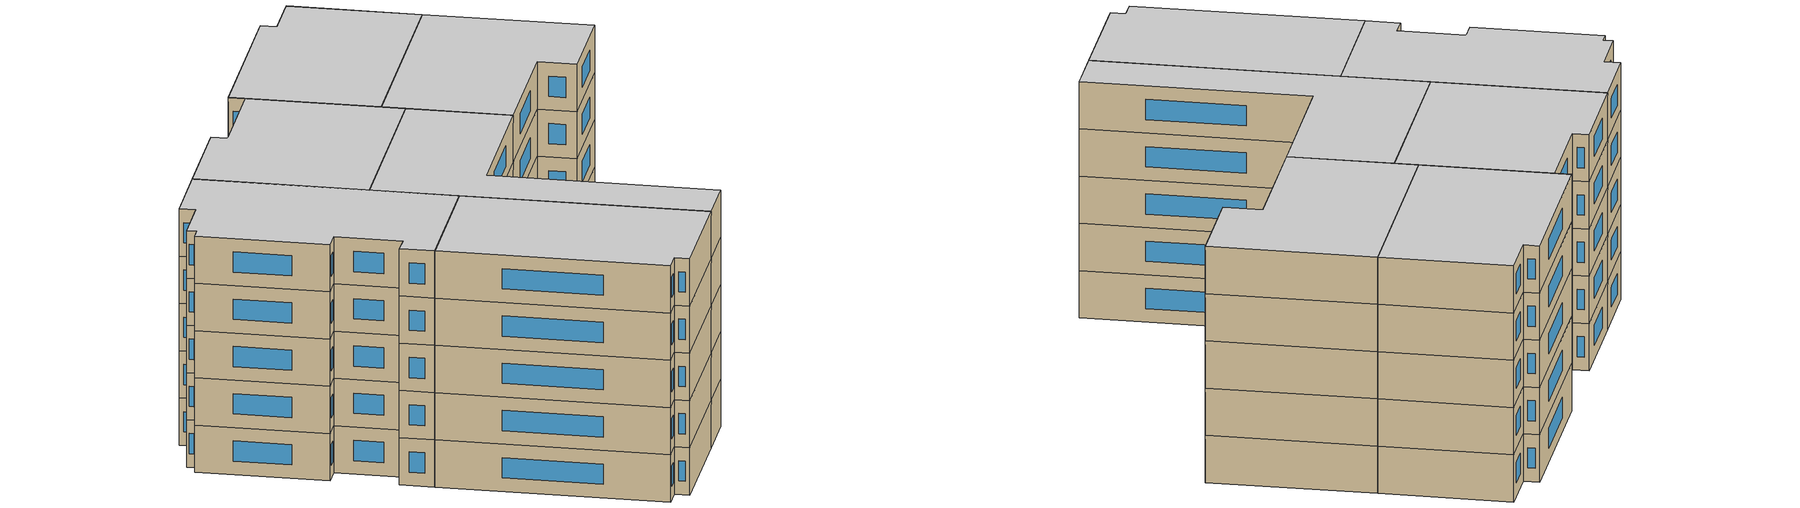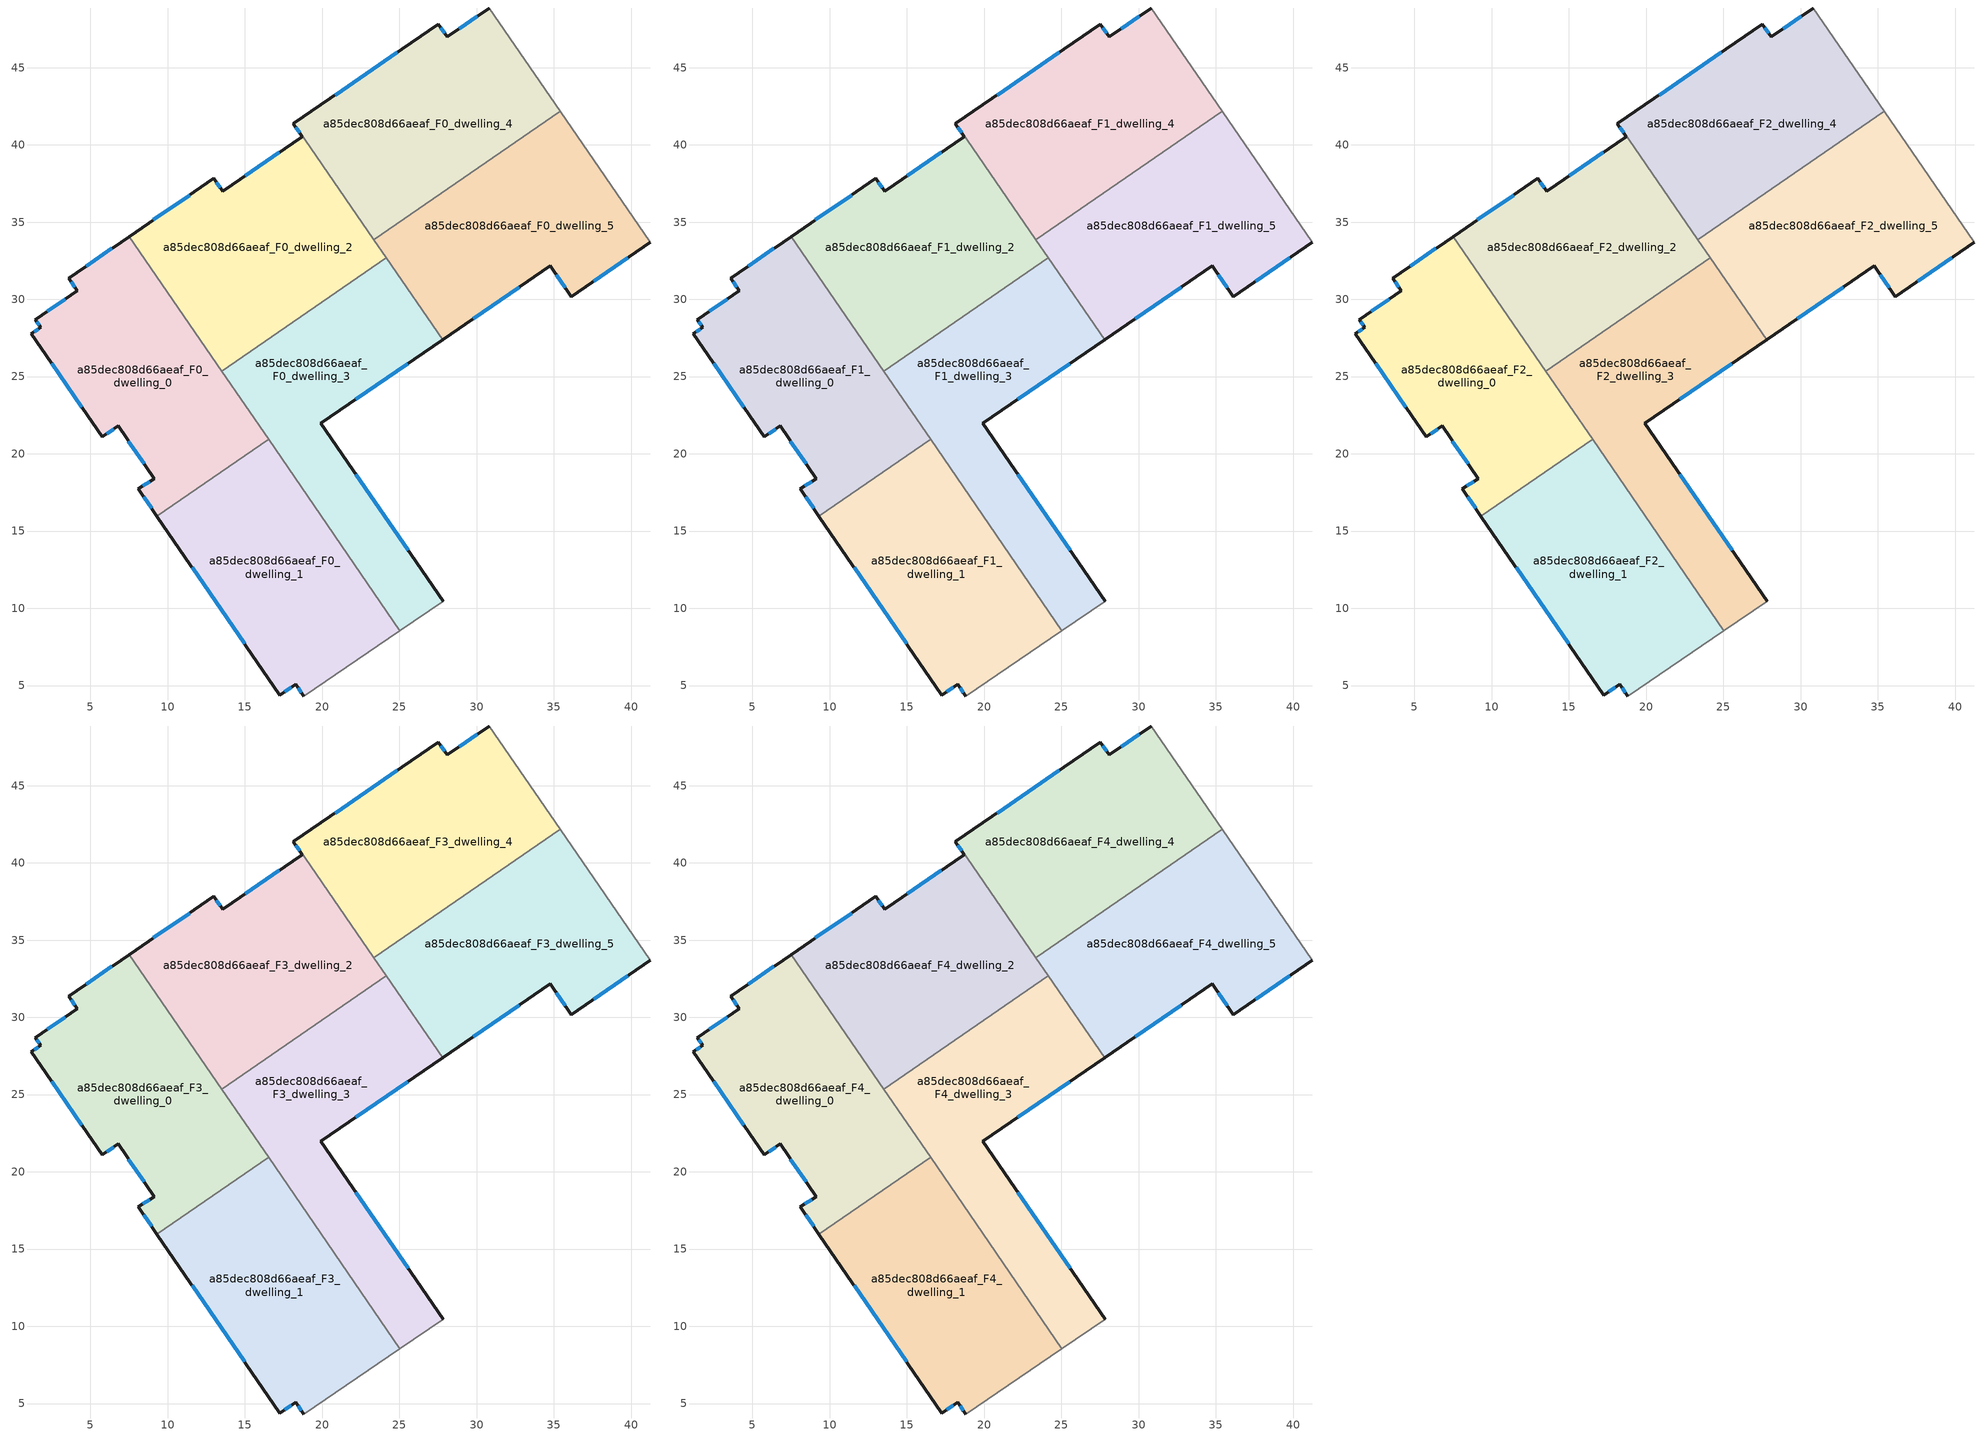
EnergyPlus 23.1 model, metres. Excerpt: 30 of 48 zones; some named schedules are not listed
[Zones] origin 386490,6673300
a85dec808d66aeaf_F0_dwelling_0
 floor ground (EU_floor_Construction): 7.52,34.07 16.54,20.94 9.31,15.97 8.1,17.73 9.14,18.39 6.79,21.81 5.76,21.1 1.18,27.77 1.78,28.19 1.44,28.68 4.16,30.55 3.59,31.37 z0
 wall outside (EU_wall_Construction): 7.52,34.07 3.59,31.37 4.16,30.55 1.44,28.68 1.78,28.19 1.18,27.77 5.76,21.1 6.79,21.81 9.14,18.39 8.1,17.73 9.31,15.97 z0:3
 wall to a85dec808d66aeaf_F0_dwelling_1 (EU_wall_Construction): 9.31,15.97 16.54,20.94 z0:3
 wall to a85dec808d66aeaf_F0_dwelling_2 (EU_wall_Construction): 13.5,25.36 7.52,34.07 z0:3
 wall to a85dec808d66aeaf_F0_dwelling_3 (EU_wall_Construction): 16.54,20.94 13.5,25.36 z0:3
 window (EU_Window_Construction): 6.06,21.3 6.5,21.6 / 2.49,25.87 4.45,23.01 / 1.61,28.07 1.35,27.89 / 1.54,28.54 1.68,28.33 / 3.38,30.02 2.22,29.22 / 3.76,31.14 4,30.79 / 6.39,33.3 4.71,32.14 / 8.45,17.23 8.96,16.48 / 8.85,18.2 8.4,17.92 / 7.46,20.83 8.47,19.36 z0.86:2.14
a85dec808d66aeaf_F0_dwelling_1
 floor ground (EU_floor_Construction): 16.54,20.94 25.04,8.56 18.81,4.32 18.3,5.09 17.27,4.38 9.31,15.97 z0
 wall outside (EU_wall_Construction): 9.31,15.97 17.27,4.38 18.3,5.09 18.81,4.32 z0:3
 wall adiabatic (EU_wall_Construction): 18.81,4.32 25.04,8.56 z0:3
 wall to a85dec808d66aeaf_F0_dwelling_3 (EU_wall_Construction): 25.04,8.56 16.54,20.94 z0:3
 window (EU_Window_Construction): 18.45,4.87 18.66,4.54 / 17.57,4.58 18.01,4.89 / 11.58,12.66 15,7.69 z0.86:2.14
a85dec808d66aeaf_F0_dwelling_2
 floor ground (EU_floor_Construction): 18.71,40.54 18.14,41.37 18.17,41.39 24.15,32.68 13.5,25.36 7.52,34.07 12.99,37.83 13.55,37 z0
 wall outside (EU_wall_Construction): 18.17,41.39 18.14,41.37 18.71,40.54 13.55,37 12.99,37.83 7.52,34.07 z0:3
 wall to a85dec808d66aeaf_F0_dwelling_3 (EU_wall_Construction): 13.5,25.36 24.15,32.68 z0:3
 wall to a85dec808d66aeaf_F0_dwelling_4 (EU_wall_Construction): 23.34,33.87 18.17,41.39 z0:3
 wall to a85dec808d66aeaf_F0_dwelling_5 (EU_wall_Construction): 24.15,32.68 23.34,33.87 z0:3
 window (EU_Window_Construction): 17.23,39.53 15.03,38.01 / 18.3,41.13 18.54,40.78 / 11.42,36.75 9.08,35.14 / 13.39,37.24 13.15,37.59 z0.86:2.14
a85dec808d66aeaf_F0_dwelling_3
 floor ground (EU_floor_Construction): 24.15,32.68 27.8,27.38 19.92,21.97 27.83,10.46 25.04,8.56 13.5,25.36 z0
 wall outside (EU_wall_Construction): 27.83,10.46 19.92,21.97 27.8,27.38 z0:3
 wall adiabatic (EU_wall_Construction): 25.04,8.56 27.83,10.46 z0:3
 wall to a85dec808d66aeaf_F0_dwelling_5 (EU_wall_Construction): 27.8,27.38 24.15,32.68 z0:3
 window (EU_Window_Construction): 22.17,23.52 25.55,25.83 / 25.57,13.75 22.18,18.68 z0.86:2.14
a85dec808d66aeaf_F0_dwelling_4
 floor ground (EU_floor_Construction): 30.82,48.86 35.41,42.17 23.34,33.87 18.17,41.39 27.53,47.82 28.1,46.99 z0
 wall outside (EU_wall_Construction): 30.82,48.86 28.1,46.99 27.53,47.82 18.17,41.39 z0:3
 wall adiabatic (EU_wall_Construction): 35.41,42.17 30.82,48.86 z0:3
 wall to a85dec808d66aeaf_F0_dwelling_5 (EU_wall_Construction): 23.34,33.87 35.41,42.17 z0:3
 window (EU_Window_Construction): 30.04,48.33 28.88,47.53 / 24.86,45.98 20.85,43.23 / 27.94,47.23 27.69,47.58 z0.86:2.14
a85dec808d66aeaf_F0_dwelling_5
 floor ground (EU_floor_Construction): 35.41,42.17 41.23,33.7 36.12,30.18 34.76,32.16 27.8,27.38 23.34,33.87 z0
 wall outside (EU_wall_Construction): 27.8,27.38 34.76,32.16 36.12,30.18 41.23,33.7 z0:3
 wall adiabatic (EU_wall_Construction): 41.23,33.7 35.41,42.17 z0:3
 window (EU_Window_Construction): 37.58,31.19 39.77,32.69 / 35.15,31.6 35.73,30.75 / 29.79,28.75 32.77,30.79 z0.86:2.14
a85dec808d66aeaf_F1_dwelling_0
 floor to a85dec808d66aeaf_F0_dwelling_0 (EU_floor_Construction): 7.51,34.07 16.54,20.94 9.31,15.97 8.1,17.73 9.14,18.39 6.79,21.81 5.76,21.1 1.18,27.77 1.78,28.19 1.44,28.68 4.16,30.55 3.59,31.37 z3
 wall outside (EU_wall_Construction): 7.52,34.07 3.59,31.37 4.16,30.55 1.44,28.68 1.78,28.19 1.18,27.77 5.76,21.1 6.79,21.81 9.14,18.39 8.1,17.73 9.31,15.97 z3:6
 wall to a85dec808d66aeaf_F1_dwelling_1 (EU_wall_Construction): 9.31,15.97 16.54,20.94 z3:6
 wall to a85dec808d66aeaf_F1_dwelling_2 (EU_wall_Construction): 13.5,25.36 7.52,34.07 z3:6
 wall to a85dec808d66aeaf_F1_dwelling_3 (EU_wall_Construction): 16.54,20.94 13.5,25.36 z3:6
 window (EU_Window_Construction): 6.06,21.3 6.5,21.6 / 2.49,25.87 4.45,23.01 / 1.61,28.07 1.35,27.89 / 1.54,28.54 1.68,28.33 / 3.38,30.02 2.22,29.22 / 3.76,31.14 4,30.79 / 6.39,33.3 4.71,32.14 / 8.45,17.23 8.96,16.48 / 8.85,18.2 8.4,17.92 / 7.46,20.83 8.47,19.36 z3.86:5.14
a85dec808d66aeaf_F1_dwelling_1
 floor to a85dec808d66aeaf_F0_dwelling_1 (EU_floor_Construction): 16.54,20.94 25.04,8.56 18.81,4.32 18.3,5.09 17.27,4.38 9.31,15.97 z3
 wall outside (EU_wall_Construction): 9.31,15.97 17.27,4.38 18.3,5.09 18.81,4.32 z3:6
 wall adiabatic (EU_wall_Construction): 18.81,4.32 25.04,8.56 z3:6
 wall to a85dec808d66aeaf_F1_dwelling_3 (EU_wall_Construction): 25.04,8.56 16.54,20.94 z3:6
 window (EU_Window_Construction): 18.45,4.87 18.66,4.54 / 17.57,4.58 18.01,4.89 / 11.58,12.66 15,7.69 z3.86:5.14
a85dec808d66aeaf_F1_dwelling_2
 floor to a85dec808d66aeaf_F0_dwelling_2 (EU_floor_Construction): 18.7,40.54 18.14,41.37 18.17,41.39 24.15,32.68 13.5,25.36 7.51,34.07 12.99,37.83 13.55,37 z3
 wall outside (EU_wall_Construction): 18.17,41.39 18.14,41.37 18.71,40.54 13.55,37 12.99,37.83 7.52,34.07 z3:6
 wall to a85dec808d66aeaf_F1_dwelling_3 (EU_wall_Construction): 13.5,25.36 24.15,32.68 z3:6
 wall to a85dec808d66aeaf_F1_dwelling_4 (EU_wall_Construction): 23.34,33.87 18.17,41.39 z3:6
 wall to a85dec808d66aeaf_F1_dwelling_5 (EU_wall_Construction): 24.15,32.68 23.34,33.87 z3:6
 window (EU_Window_Construction): 17.23,39.53 15.03,38.01 / 18.3,41.13 18.54,40.78 / 11.42,36.75 9.08,35.14 / 13.39,37.24 13.15,37.59 z3.86:5.14
a85dec808d66aeaf_F1_dwelling_3
 floor to a85dec808d66aeaf_F0_dwelling_3 (EU_floor_Construction): 24.15,32.68 27.8,27.38 19.92,21.97 27.83,10.46 25.04,8.56 13.5,25.36 z3
 wall outside (EU_wall_Construction): 27.83,10.46 19.92,21.97 27.8,27.38 z3:6
 wall adiabatic (EU_wall_Construction): 25.04,8.56 27.83,10.46 z3:6
 wall to a85dec808d66aeaf_F1_dwelling_5 (EU_wall_Construction): 27.8,27.38 24.15,32.68 z3:6
 window (EU_Window_Construction): 22.17,23.52 25.55,25.83 / 25.57,13.75 22.18,18.68 z3.86:5.14
a85dec808d66aeaf_F1_dwelling_4
 floor to a85dec808d66aeaf_F0_dwelling_4 (EU_floor_Construction): 30.82,48.86 35.41,42.17 23.34,33.87 18.17,41.39 27.53,47.82 28.1,46.99 z3
 wall outside (EU_wall_Construction): 30.82,48.86 28.1,46.99 27.53,47.82 18.17,41.39 z3:6
 wall adiabatic (EU_wall_Construction): 35.41,42.17 30.82,48.86 z3:6
 wall to a85dec808d66aeaf_F1_dwelling_5 (EU_wall_Construction): 23.34,33.87 35.41,42.17 z3:6
 window (EU_Window_Construction): 30.04,48.33 28.88,47.53 / 24.86,45.98 20.85,43.23 / 27.94,47.23 27.69,47.58 z3.86:5.14
a85dec808d66aeaf_F1_dwelling_5
 floor to a85dec808d66aeaf_F0_dwelling_5 (EU_floor_Construction): 35.41,42.17 41.23,33.7 36.12,30.18 34.76,32.16 27.8,27.38 23.34,33.87 z3
 wall outside (EU_wall_Construction): 27.8,27.38 34.76,32.16 36.12,30.18 41.23,33.7 z3:6
 wall adiabatic (EU_wall_Construction): 41.23,33.7 35.41,42.17 z3:6
 window (EU_Window_Construction): 37.58,31.19 39.77,32.69 / 35.15,31.6 35.73,30.75 / 29.79,28.75 32.77,30.79 z3.86:5.14
a85dec808d66aeaf_F2_dwelling_0
 floor to a85dec808d66aeaf_F1_dwelling_0 (EU_floor_Construction): 7.51,34.07 16.54,20.94 9.31,15.97 8.1,17.73 9.14,18.39 6.79,21.81 5.76,21.1 1.18,27.77 1.78,28.19 1.44,28.68 4.16,30.55 3.59,31.37 z6
 wall outside (EU_wall_Construction): 7.52,34.07 3.59,31.37 4.16,30.55 1.44,28.68 1.78,28.19 1.18,27.77 5.76,21.1 6.79,21.81 9.14,18.39 8.1,17.73 9.31,15.97 z6:9
 wall to a85dec808d66aeaf_F2_dwelling_1 (EU_wall_Construction): 9.31,15.97 16.54,20.94 z6:9
 wall to a85dec808d66aeaf_F2_dwelling_2 (EU_wall_Construction): 13.5,25.36 7.52,34.07 z6:9
 wall to a85dec808d66aeaf_F2_dwelling_3 (EU_wall_Construction): 16.54,20.94 13.5,25.36 z6:9
 window (EU_Window_Construction): 6.06,21.3 6.5,21.6 / 2.49,25.87 4.45,23.01 / 1.61,28.07 1.35,27.89 / 1.54,28.54 1.68,28.33 / 3.38,30.02 2.22,29.22 / 3.76,31.14 4,30.79 / 6.39,33.3 4.71,32.14 / 8.45,17.23 8.96,16.48 / 8.85,18.2 8.4,17.92 / 7.46,20.83 8.47,19.36 z6.86:8.14
a85dec808d66aeaf_F2_dwelling_1
 floor to a85dec808d66aeaf_F1_dwelling_1 (EU_floor_Construction): 16.54,20.94 25.04,8.56 18.81,4.32 18.3,5.09 17.27,4.38 9.31,15.97 z6
 wall outside (EU_wall_Construction): 9.31,15.97 17.27,4.38 18.3,5.09 18.81,4.32 z6:9
 wall adiabatic (EU_wall_Construction): 18.81,4.32 25.04,8.56 z6:9
 wall to a85dec808d66aeaf_F2_dwelling_3 (EU_wall_Construction): 25.04,8.56 16.54,20.94 z6:9
 window (EU_Window_Construction): 18.45,4.87 18.66,4.54 / 17.57,4.58 18.01,4.89 / 11.58,12.66 15,7.69 z6.86:8.14
a85dec808d66aeaf_F2_dwelling_2
 floor to a85dec808d66aeaf_F1_dwelling_2 (EU_floor_Construction): 18.7,40.54 18.14,41.37 18.17,41.39 24.15,32.68 13.5,25.36 7.51,34.07 12.99,37.83 13.55,37 z6
 wall outside (EU_wall_Construction): 18.17,41.39 18.14,41.37 18.71,40.54 13.55,37 12.99,37.83 7.52,34.07 z6:9
 wall to a85dec808d66aeaf_F2_dwelling_3 (EU_wall_Construction): 13.5,25.36 24.15,32.68 z6:9
 wall to a85dec808d66aeaf_F2_dwelling_4 (EU_wall_Construction): 23.34,33.87 18.17,41.39 z6:9
 wall to a85dec808d66aeaf_F2_dwelling_5 (EU_wall_Construction): 24.15,32.68 23.34,33.87 z6:9
 window (EU_Window_Construction): 17.23,39.53 15.03,38.01 / 18.3,41.13 18.54,40.78 / 11.42,36.75 9.08,35.14 / 13.39,37.24 13.15,37.59 z6.86:8.14
a85dec808d66aeaf_F2_dwelling_3
 floor to a85dec808d66aeaf_F1_dwelling_3 (EU_floor_Construction): 24.15,32.68 27.8,27.38 19.92,21.97 27.83,10.46 25.04,8.56 13.5,25.36 z6
 wall outside (EU_wall_Construction): 27.83,10.46 19.92,21.97 27.8,27.38 z6:9
 wall adiabatic (EU_wall_Construction): 25.04,8.56 27.83,10.46 z6:9
 wall to a85dec808d66aeaf_F2_dwelling_5 (EU_wall_Construction): 27.8,27.38 24.15,32.68 z6:9
 window (EU_Window_Construction): 22.17,23.52 25.55,25.83 / 25.57,13.75 22.18,18.68 z6.86:8.14
a85dec808d66aeaf_F2_dwelling_4
 floor to a85dec808d66aeaf_F1_dwelling_4 (EU_floor_Construction): 30.82,48.86 35.41,42.17 23.34,33.87 18.17,41.39 27.53,47.82 28.1,46.99 z6
 wall outside (EU_wall_Construction): 30.82,48.86 28.1,46.99 27.53,47.82 18.17,41.39 z6:9
 wall adiabatic (EU_wall_Construction): 35.41,42.17 30.82,48.86 z6:9
 wall to a85dec808d66aeaf_F2_dwelling_5 (EU_wall_Construction): 23.34,33.87 35.41,42.17 z6:9
 window (EU_Window_Construction): 30.04,48.33 28.88,47.53 / 24.86,45.98 20.85,43.23 / 27.94,47.23 27.69,47.58 z6.86:8.14
a85dec808d66aeaf_F2_dwelling_5
 floor to a85dec808d66aeaf_F1_dwelling_5 (EU_floor_Construction): 35.41,42.17 41.23,33.7 36.12,30.18 34.76,32.16 27.8,27.38 23.34,33.87 z6
 wall outside (EU_wall_Construction): 27.8,27.38 34.76,32.16 36.12,30.18 41.23,33.7 z6:9
 wall adiabatic (EU_wall_Construction): 41.23,33.7 35.41,42.17 z6:9
 window (EU_Window_Construction): 37.58,31.19 39.77,32.69 / 35.15,31.6 35.73,30.75 / 29.79,28.75 32.77,30.79 z6.86:8.14
a85dec808d66aeaf_F3_dwelling_0
 floor to a85dec808d66aeaf_F2_dwelling_0 (EU_floor_Construction): 7.51,34.07 16.54,20.94 9.31,15.97 8.1,17.73 9.14,18.39 6.79,21.81 5.76,21.1 1.18,27.77 1.78,28.19 1.44,28.68 4.16,30.55 3.59,31.37 z9
 wall outside (EU_wall_Construction): 7.52,34.07 3.59,31.37 4.16,30.55 1.44,28.68 1.78,28.19 1.18,27.77 5.76,21.1 6.79,21.81 9.14,18.39 8.1,17.73 9.31,15.97 z9:12
 wall to a85dec808d66aeaf_F3_dwelling_1 (EU_wall_Construction): 9.31,15.97 16.54,20.94 z9:12
 wall to a85dec808d66aeaf_F3_dwelling_2 (EU_wall_Construction): 13.5,25.36 7.52,34.07 z9:12
 wall to a85dec808d66aeaf_F3_dwelling_3 (EU_wall_Construction): 16.54,20.94 13.5,25.36 z9:12
 window (EU_Window_Construction): 6.06,21.3 6.5,21.6 / 2.49,25.87 4.45,23.01 / 1.61,28.07 1.35,27.89 / 1.54,28.54 1.68,28.33 / 3.38,30.02 2.22,29.22 / 3.76,31.14 4,30.79 / 6.39,33.3 4.71,32.14 / 8.45,17.23 8.96,16.48 / 8.85,18.2 8.4,17.92 / 7.46,20.83 8.47,19.36 z9.86:11.14
a85dec808d66aeaf_F3_dwelling_1
 floor to a85dec808d66aeaf_F2_dwelling_1 (EU_floor_Construction): 16.54,20.94 25.04,8.56 18.81,4.32 18.3,5.09 17.27,4.38 9.31,15.97 z9
 wall outside (EU_wall_Construction): 9.31,15.97 17.27,4.38 18.3,5.09 18.81,4.32 z9:12
 wall adiabatic (EU_wall_Construction): 18.81,4.32 25.04,8.56 z9:12
 wall to a85dec808d66aeaf_F3_dwelling_3 (EU_wall_Construction): 25.04,8.56 16.54,20.94 z9:12
 window (EU_Window_Construction): 18.45,4.87 18.66,4.54 / 17.57,4.58 18.01,4.89 / 11.58,12.66 15,7.69 z9.86:11.14
a85dec808d66aeaf_F3_dwelling_2
 floor to a85dec808d66aeaf_F2_dwelling_2 (EU_floor_Construction): 18.7,40.54 18.14,41.37 18.17,41.39 24.15,32.68 13.5,25.36 7.51,34.07 12.99,37.83 13.55,37 z9
 wall outside (EU_wall_Construction): 18.17,41.39 18.14,41.37 18.71,40.54 13.55,37 12.99,37.83 7.52,34.07 z9:12
 wall to a85dec808d66aeaf_F3_dwelling_3 (EU_wall_Construction): 13.5,25.36 24.15,32.68 z9:12
 wall to a85dec808d66aeaf_F3_dwelling_4 (EU_wall_Construction): 23.34,33.87 18.17,41.39 z9:12
 wall to a85dec808d66aeaf_F3_dwelling_5 (EU_wall_Construction): 24.15,32.68 23.34,33.87 z9:12
 window (EU_Window_Construction): 17.23,39.53 15.03,38.01 / 18.3,41.13 18.54,40.78 / 11.42,36.75 9.08,35.14 / 13.39,37.24 13.15,37.59 z9.86:11.14
a85dec808d66aeaf_F3_dwelling_3
 floor to a85dec808d66aeaf_F2_dwelling_3 (EU_floor_Construction): 24.15,32.68 27.8,27.38 19.92,21.97 27.83,10.46 25.04,8.56 13.5,25.36 z9
 wall outside (EU_wall_Construction): 27.83,10.46 19.92,21.97 27.8,27.38 z9:12
 wall adiabatic (EU_wall_Construction): 25.04,8.56 27.83,10.46 z9:12
 wall to a85dec808d66aeaf_F3_dwelling_5 (EU_wall_Construction): 27.8,27.38 24.15,32.68 z9:12
 window (EU_Window_Construction): 22.17,23.52 25.55,25.83 / 25.57,13.75 22.18,18.68 z9.86:11.14
a85dec808d66aeaf_F3_dwelling_4
 floor to a85dec808d66aeaf_F2_dwelling_4 (EU_floor_Construction): 30.82,48.86 35.41,42.17 23.34,33.87 18.17,41.39 27.53,47.82 28.1,46.99 z9
 wall outside (EU_wall_Construction): 30.82,48.86 28.1,46.99 27.53,47.82 18.17,41.39 z9:12
 wall adiabatic (EU_wall_Construction): 35.41,42.17 30.82,48.86 z9:12
 wall to a85dec808d66aeaf_F3_dwelling_5 (EU_wall_Construction): 23.34,33.87 35.41,42.17 z9:12
 window (EU_Window_Construction): 30.04,48.33 28.88,47.53 / 24.86,45.98 20.85,43.23 / 27.94,47.23 27.69,47.58 z9.86:11.14
a85dec808d66aeaf_F3_dwelling_5
 floor to a85dec808d66aeaf_F2_dwelling_5 (EU_floor_Construction): 35.41,42.17 41.23,33.7 36.12,30.18 34.76,32.16 27.8,27.38 23.34,33.87 z9
 wall outside (EU_wall_Construction): 27.8,27.38 34.76,32.16 36.12,30.18 41.23,33.7 z9:12
 wall adiabatic (EU_wall_Construction): 41.23,33.7 35.41,42.17 z9:12
 window (EU_Window_Construction): 37.58,31.19 39.77,32.69 / 35.15,31.6 35.73,30.75 / 29.79,28.75 32.77,30.79 z9.86:11.14
a85dec808d66aeaf_F4_dwelling_0
 floor to a85dec808d66aeaf_F3_dwelling_0 (EU_floor_Construction): 7.51,34.07 16.54,20.94 9.31,15.97 8.1,17.73 9.14,18.39 6.79,21.81 5.76,21.1 1.18,27.77 1.78,28.19 1.44,28.68 4.16,30.55 3.59,31.37 z12
 wall outside (EU_wall_Construction): 7.52,34.07 3.59,31.37 4.16,30.55 1.44,28.68 1.78,28.19 1.18,27.77 5.76,21.1 6.79,21.81 9.14,18.39 8.1,17.73 9.31,15.97 z12:15
 wall to a85dec808d66aeaf_F4_dwelling_1 (EU_wall_Construction): 9.31,15.97 16.54,20.94 z12:15
 wall to a85dec808d66aeaf_F4_dwelling_2 (EU_wall_Construction): 13.5,25.36 7.52,34.07 z12:15
 wall to a85dec808d66aeaf_F4_dwelling_3 (EU_wall_Construction): 16.54,20.94 13.5,25.36 z12:15
 window (EU_Window_Construction): 6.06,21.3 6.5,21.6 / 2.49,25.87 4.45,23.01 / 1.61,28.07 1.35,27.89 / 1.54,28.54 1.68,28.33 / 3.38,30.02 2.22,29.22 / 3.76,31.14 4,30.79 / 6.39,33.3 4.71,32.14 / 8.45,17.23 8.96,16.48 / 8.85,18.2 8.4,17.92 / 7.46,20.83 8.47,19.36 z12.86:14.14
 ceiling to a85dec808d66aeaf_F5_dwelling_0 (EU_floor_Construction): 16.54,20.94 7.51,34.07 3.59,31.37 4.16,30.55 1.44,28.68 1.78,28.19 1.18,27.77 5.76,21.1 6.79,21.81 9.14,18.39 8.1,17.73 9.31,15.97 z15
a85dec808d66aeaf_F4_dwelling_1
 floor to a85dec808d66aeaf_F3_dwelling_1 (EU_floor_Construction): 16.54,20.94 25.04,8.56 18.81,4.32 18.3,5.09 17.27,4.38 9.31,15.97 z12
 wall outside (EU_wall_Construction): 9.31,15.97 17.27,4.38 18.3,5.09 18.81,4.32 z12:15
 wall adiabatic (EU_wall_Construction): 18.81,4.32 25.04,8.56 z12:15
 wall to a85dec808d66aeaf_F4_dwelling_3 (EU_wall_Construction): 25.04,8.56 16.54,20.94 z12:15
 window (EU_Window_Construction): 18.45,4.87 18.66,4.54 / 17.57,4.58 18.01,4.89 / 11.58,12.66 15,7.69 z12.86:14.14
 ceiling to a85dec808d66aeaf_F5_dwelling_1 (EU_floor_Construction): 25.04,8.56 16.54,20.94 9.31,15.97 17.27,4.38 18.3,5.09 18.81,4.32 z15
a85dec808d66aeaf_F4_dwelling_2
 floor to a85dec808d66aeaf_F3_dwelling_2 (EU_floor_Construction): 18.7,40.54 18.14,41.37 18.17,41.39 24.15,32.68 13.5,25.36 7.51,34.07 12.99,37.83 13.55,37 z12
 wall outside (EU_wall_Construction): 18.17,41.39 18.14,41.37 18.71,40.54 13.55,37 12.99,37.83 7.52,34.07 z12:15
 wall to a85dec808d66aeaf_F4_dwelling_3 (EU_wall_Construction): 13.5,25.36 24.15,32.68 z12:15
 wall to a85dec808d66aeaf_F4_dwelling_4 (EU_wall_Construction): 23.34,33.87 18.17,41.39 z12:15
 wall to a85dec808d66aeaf_F4_dwelling_5 (EU_wall_Construction): 24.15,32.68 23.34,33.87 z12:15
 window (EU_Window_Construction): 17.23,39.53 15.03,38.01 / 18.3,41.13 18.54,40.78 / 11.42,36.75 9.08,35.14 / 13.39,37.24 13.15,37.59 z12.86:14.14
 ceiling to a85dec808d66aeaf_F5_dwelling_2 (EU_floor_Construction): 24.15,32.68 18.17,41.39 18.14,41.37 18.7,40.54 13.55,37 12.99,37.83 7.51,34.07 13.5,25.36 z15
a85dec808d66aeaf_F4_dwelling_3
 floor to a85dec808d66aeaf_F3_dwelling_3 (EU_floor_Construction): 24.15,32.68 27.8,27.38 19.92,21.97 27.83,10.46 25.04,8.56 13.5,25.36 z12
 wall outside (EU_wall_Construction): 27.83,10.46 19.92,21.97 27.8,27.38 z12:15
 wall adiabatic (EU_wall_Construction): 25.04,8.56 27.83,10.46 z12:15
 wall to a85dec808d66aeaf_F4_dwelling_5 (EU_wall_Construction): 27.8,27.38 24.15,32.68 z12:15
 window (EU_Window_Construction): 22.17,23.52 25.55,25.83 / 25.57,13.75 22.18,18.68 z12.86:14.14
 ceiling to a85dec808d66aeaf_F5_dwelling_3 (EU_floor_Construction): 27.83,10.46 19.92,21.97 27.8,27.38 24.15,32.68 13.5,25.36 25.04,8.56 z15
a85dec808d66aeaf_F4_dwelling_4
 floor to a85dec808d66aeaf_F3_dwelling_4 (EU_floor_Construction): 30.82,48.86 35.41,42.17 23.34,33.87 18.17,41.39 27.53,47.82 28.1,46.99 z12
 wall outside (EU_wall_Construction): 30.82,48.86 28.1,46.99 27.53,47.82 18.17,41.39 z12:15
 wall adiabatic (EU_wall_Construction): 35.41,42.17 30.82,48.86 z12:15
 wall to a85dec808d66aeaf_F4_dwelling_5 (EU_wall_Construction): 23.34,33.87 35.41,42.17 z12:15
 window (EU_Window_Construction): 30.04,48.33 28.88,47.53 / 24.86,45.98 20.85,43.23 / 27.94,47.23 27.69,47.58 z12.86:14.14
 ceiling to a85dec808d66aeaf_F5_dwelling_4 (EU_floor_Construction): 35.41,42.17 30.82,48.86 28.1,46.99 27.53,47.82 18.17,41.39 23.34,33.87 z15
a85dec808d66aeaf_F4_dwelling_5
 floor to a85dec808d66aeaf_F3_dwelling_5 (EU_floor_Construction): 35.41,42.17 41.23,33.7 36.12,30.18 34.76,32.16 27.8,27.38 23.34,33.87 z12
 wall outside (EU_wall_Construction): 27.8,27.38 34.76,32.16 36.12,30.18 41.23,33.7 z12:15
 wall adiabatic (EU_wall_Construction): 41.23,33.7 35.41,42.17 z12:15
 window (EU_Window_Construction): 37.58,31.19 39.77,32.69 / 35.15,31.6 35.73,30.75 / 29.79,28.75 32.77,30.79 z12.86:14.14
 ceiling to a85dec808d66aeaf_F5_dwelling_5 (EU_floor_Construction): 36.12,30.18 41.23,33.7 35.41,42.17 23.34,33.87 27.8,27.38 34.76,32.16 z15
[Building]
EU S2 Campaign: North Axis=0; Terrain=City; Solar Distribution=FullExterior
[Site:Location]
Helsinki-Vantaa.AP: Latitude=60.317; Longitude=24.963; Time Zone=2; Elevation=54.6
[SizingPeriod:WeatherFileDays]
AnnualSizingPeriod: Begin Month=1; Begin Day of Month=1; End Month=12; End Day of Month=31; Day of Week for Start Day=Monday; Use Weather File Daylight Saving Period=No; Use Weather File Rain and Snow Indicators=No
[MATERIAL]
EU_InternalMass_Material: Roughness=MediumRough; Thickness=0.1; Conductivity=1; Density=1800; Specific Heat=900; Thermal Absorptance=0.9; Solar Absorptance=0.7; Visible Absorptance=0.7
[MATERIAL:NOMASS] Roughness=MediumRough; Thermal Absorptance=0.9; Solar Absorptance=0.7; Visible Absorptance=0.7
Name | Thermal Resistance
EU_wall_NoMass | 2.6932
EU_floor_NoMass | 2.22482
[WINDOWMATERIAL:SIMPLEGLAZINGSYSTEM]
EU_Window_SimpleGlazing: UFactor=2.14966; Solar Heat Gain Coefficient=0.7; Visible Transmittance=0.7
[CONSTRUCTION]
EU_wall_Construction: EU_wall_NoMass
EU_floor_Construction: EU_floor_NoMass
EU_Window_Construction: EU_Window_SimpleGlazing
EU_InternalMass_Construction: EU_InternalMass_Material
[ZONE] Type=1; Multiplier=1; Ceiling Height=autocalculate; Floor Area=autocalculate; Part of Total Floor Area=Yes
Name | Volume
a85dec808d66aeaf_F0_dwelling_0 | 390.983
a85dec808d66aeaf_F1_dwelling_0; a85dec808d66aeaf_F2_dwelling_0; a85dec808d66aeaf_F3_dwelling_0; a85dec808d66aeaf_F4_dwelling_0 | 390.984
a85dec808d66aeaf_F0_dwelling_1 | 391.017
a85dec808d66aeaf_F1_dwelling_1; a85dec808d66aeaf_F2_dwelling_1; a85dec808d66aeaf_F3_dwelling_1; a85dec808d66aeaf_F4_dwelling_1 | 391.016
a85dec808d66aeaf_F0_dwelling_2 | 390.995
a85dec808d66aeaf_F1_dwelling_2; a85dec808d66aeaf_F2_dwelling_2; a85dec808d66aeaf_F3_dwelling_2; a85dec808d66aeaf_F4_dwelling_2 | 390.996
a85dec808d66aeaf_F0_dwelling_3; a85dec808d66aeaf_F1_dwelling_3; a85dec808d66aeaf_F2_dwelling_3; a85dec808d66aeaf_F3_dwelling_3; a85dec808d66aeaf_F4_dwelling_3; a85dec808d66aeaf_F0_dwelling_4 | 390.99
a85dec808d66aeaf_F1_dwelling_4; a85dec808d66aeaf_F2_dwelling_4; a85dec808d66aeaf_F3_dwelling_4; a85dec808d66aeaf_F4_dwelling_4 | 390.991
a85dec808d66aeaf_F0_dwelling_5 | 390.975
a85dec808d66aeaf_F1_dwelling_5; a85dec808d66aeaf_F2_dwelling_5; a85dec808d66aeaf_F3_dwelling_5; a85dec808d66aeaf_F4_dwelling_5 | 390.976
[INTERNALMASS] Construction=EU_InternalMass_Construction
Name | Zone or ZoneList | Surface Area
a85dec808d66aeaf_F0_dwelling_0_EU_InternalMass | a85dec808d66aeaf_F0_dwelling_0 | 130.328
a85dec808d66aeaf_F0_dwelling_1_EU_InternalMass | a85dec808d66aeaf_F0_dwelling_1 | 130.339
a85dec808d66aeaf_F0_dwelling_2_EU_InternalMass | a85dec808d66aeaf_F0_dwelling_2 | 130.332
a85dec808d66aeaf_F0_dwelling_3_EU_InternalMass | a85dec808d66aeaf_F0_dwelling_3 | 130.33
a85dec808d66aeaf_F0_dwelling_4_EU_InternalMass | a85dec808d66aeaf_F0_dwelling_4 | 130.33
a85dec808d66aeaf_F0_dwelling_5_EU_InternalMass | a85dec808d66aeaf_F0_dwelling_5 | 130.325
a85dec808d66aeaf_F1_dwelling_0_EU_InternalMass | a85dec808d66aeaf_F1_dwelling_0 | 130.328
a85dec808d66aeaf_F1_dwelling_1_EU_InternalMass | a85dec808d66aeaf_F1_dwelling_1 | 130.339
a85dec808d66aeaf_F1_dwelling_2_EU_InternalMass | a85dec808d66aeaf_F1_dwelling_2 | 130.332
a85dec808d66aeaf_F1_dwelling_3_EU_InternalMass | a85dec808d66aeaf_F1_dwelling_3 | 130.33
a85dec808d66aeaf_F1_dwelling_4_EU_InternalMass | a85dec808d66aeaf_F1_dwelling_4 | 130.33
a85dec808d66aeaf_F1_dwelling_5_EU_InternalMass | a85dec808d66aeaf_F1_dwelling_5 | 130.325
a85dec808d66aeaf_F2_dwelling_0_EU_InternalMass | a85dec808d66aeaf_F2_dwelling_0 | 130.328
a85dec808d66aeaf_F2_dwelling_1_EU_InternalMass | a85dec808d66aeaf_F2_dwelling_1 | 130.339
a85dec808d66aeaf_F2_dwelling_2_EU_InternalMass | a85dec808d66aeaf_F2_dwelling_2 | 130.332
a85dec808d66aeaf_F2_dwelling_3_EU_InternalMass | a85dec808d66aeaf_F2_dwelling_3 | 130.33
a85dec808d66aeaf_F2_dwelling_4_EU_InternalMass | a85dec808d66aeaf_F2_dwelling_4 | 130.33
a85dec808d66aeaf_F2_dwelling_5_EU_InternalMass | a85dec808d66aeaf_F2_dwelling_5 | 130.325
a85dec808d66aeaf_F3_dwelling_0_EU_InternalMass | a85dec808d66aeaf_F3_dwelling_0 | 130.328
a85dec808d66aeaf_F3_dwelling_1_EU_InternalMass | a85dec808d66aeaf_F3_dwelling_1 | 130.339
a85dec808d66aeaf_F3_dwelling_2_EU_InternalMass | a85dec808d66aeaf_F3_dwelling_2 | 130.332
a85dec808d66aeaf_F3_dwelling_3_EU_InternalMass | a85dec808d66aeaf_F3_dwelling_3 | 130.33
a85dec808d66aeaf_F3_dwelling_4_EU_InternalMass | a85dec808d66aeaf_F3_dwelling_4 | 130.33
a85dec808d66aeaf_F3_dwelling_5_EU_InternalMass | a85dec808d66aeaf_F3_dwelling_5 | 130.325
a85dec808d66aeaf_F4_dwelling_0_EU_InternalMass | a85dec808d66aeaf_F4_dwelling_0 | 130.328
a85dec808d66aeaf_F4_dwelling_1_EU_InternalMass | a85dec808d66aeaf_F4_dwelling_1 | 130.339
a85dec808d66aeaf_F4_dwelling_2_EU_InternalMass | a85dec808d66aeaf_F4_dwelling_2 | 130.332
a85dec808d66aeaf_F4_dwelling_3_EU_InternalMass | a85dec808d66aeaf_F4_dwelling_3 | 130.33
a85dec808d66aeaf_F4_dwelling_4_EU_InternalMass | a85dec808d66aeaf_F4_dwelling_4 | 130.33
a85dec808d66aeaf_F4_dwelling_5_EU_InternalMass | a85dec808d66aeaf_F4_dwelling_5 | 130.325
[OTHEREQUIPMENT] Fuel Type=Electricity; Design Level Calculation Method=Watts/Area; Power per Zone Floor Area=1; Fraction Latent=0; Fraction Radiant=0; Fraction Lost=0; Carbon Dioxide Generation Rate=0; EndUse Subcategory=EU_Step8_InternalGains
Name | Zone or ZoneList or Space or SpaceList | Schedule
EU_Step8_InternalGain_a85dec808d66aeaf_F0_dwelling_0_f000 | a85dec808d66aeaf_F0_dwelling_0 | EU_Step8_GainSchedule_a85dec808d66aeaf_F0_dwelling_0_f000
EU_Step8_InternalGain_a85dec808d66aeaf_F0_dwelling_1_f000 | a85dec808d66aeaf_F0_dwelling_1 | EU_Step8_GainSchedule_a85dec808d66aeaf_F0_dwelling_1_f000
EU_Step8_InternalGain_a85dec808d66aeaf_F0_dwelling_2_f000 | a85dec808d66aeaf_F0_dwelling_2 | EU_Step8_GainSchedule_a85dec808d66aeaf_F0_dwelling_2_f000
EU_Step8_InternalGain_a85dec808d66aeaf_F0_dwelling_3_f000 | a85dec808d66aeaf_F0_dwelling_3 | EU_Step8_GainSchedule_a85dec808d66aeaf_F0_dwelling_3_f000
EU_Step8_InternalGain_a85dec808d66aeaf_F0_dwelling_4_f000 | a85dec808d66aeaf_F0_dwelling_4 | EU_Step8_GainSchedule_a85dec808d66aeaf_F0_dwelling_4_f000
EU_Step8_InternalGain_a85dec808d66aeaf_F0_dwelling_5_f000 | a85dec808d66aeaf_F0_dwelling_5 | EU_Step8_GainSchedule_a85dec808d66aeaf_F0_dwelling_5_f000
EU_Step8_InternalGain_a85dec808d66aeaf_F1_dwelling_0_f000 | a85dec808d66aeaf_F1_dwelling_0 | EU_Step8_GainSchedule_a85dec808d66aeaf_F1_dwelling_0_f000
EU_Step8_InternalGain_a85dec808d66aeaf_F1_dwelling_1_f000 | a85dec808d66aeaf_F1_dwelling_1 | EU_Step8_GainSchedule_a85dec808d66aeaf_F1_dwelling_1_f000
EU_Step8_InternalGain_a85dec808d66aeaf_F1_dwelling_2_f000 | a85dec808d66aeaf_F1_dwelling_2 | EU_Step8_GainSchedule_a85dec808d66aeaf_F1_dwelling_2_f000
EU_Step8_InternalGain_a85dec808d66aeaf_F1_dwelling_3_f000 | a85dec808d66aeaf_F1_dwelling_3 | EU_Step8_GainSchedule_a85dec808d66aeaf_F1_dwelling_3_f000
EU_Step8_InternalGain_a85dec808d66aeaf_F1_dwelling_4_f000 | a85dec808d66aeaf_F1_dwelling_4 | EU_Step8_GainSchedule_a85dec808d66aeaf_F1_dwelling_4_f000
EU_Step8_InternalGain_a85dec808d66aeaf_F1_dwelling_5_f000 | a85dec808d66aeaf_F1_dwelling_5 | EU_Step8_GainSchedule_a85dec808d66aeaf_F1_dwelling_5_f000
EU_Step8_InternalGain_a85dec808d66aeaf_F2_dwelling_0_f000 | a85dec808d66aeaf_F2_dwelling_0 | EU_Step8_GainSchedule_a85dec808d66aeaf_F2_dwelling_0_f000
EU_Step8_InternalGain_a85dec808d66aeaf_F2_dwelling_1_f000 | a85dec808d66aeaf_F2_dwelling_1 | EU_Step8_GainSchedule_a85dec808d66aeaf_F2_dwelling_1_f000
EU_Step8_InternalGain_a85dec808d66aeaf_F2_dwelling_2_f000 | a85dec808d66aeaf_F2_dwelling_2 | EU_Step8_GainSchedule_a85dec808d66aeaf_F2_dwelling_2_f000
EU_Step8_InternalGain_a85dec808d66aeaf_F2_dwelling_3_f000 | a85dec808d66aeaf_F2_dwelling_3 | EU_Step8_GainSchedule_a85dec808d66aeaf_F2_dwelling_3_f000
EU_Step8_InternalGain_a85dec808d66aeaf_F2_dwelling_4_f000 | a85dec808d66aeaf_F2_dwelling_4 | EU_Step8_GainSchedule_a85dec808d66aeaf_F2_dwelling_4_f000
EU_Step8_InternalGain_a85dec808d66aeaf_F2_dwelling_5_f000 | a85dec808d66aeaf_F2_dwelling_5 | EU_Step8_GainSchedule_a85dec808d66aeaf_F2_dwelling_5_f000
EU_Step8_InternalGain_a85dec808d66aeaf_F3_dwelling_0_f000 | a85dec808d66aeaf_F3_dwelling_0 | EU_Step8_GainSchedule_a85dec808d66aeaf_F3_dwelling_0_f000
EU_Step8_InternalGain_a85dec808d66aeaf_F3_dwelling_1_f000 | a85dec808d66aeaf_F3_dwelling_1 | EU_Step8_GainSchedule_a85dec808d66aeaf_F3_dwelling_1_f000
EU_Step8_InternalGain_a85dec808d66aeaf_F3_dwelling_2_f000 | a85dec808d66aeaf_F3_dwelling_2 | EU_Step8_GainSchedule_a85dec808d66aeaf_F3_dwelling_2_f000
EU_Step8_InternalGain_a85dec808d66aeaf_F3_dwelling_3_f000 | a85dec808d66aeaf_F3_dwelling_3 | EU_Step8_GainSchedule_a85dec808d66aeaf_F3_dwelling_3_f000
EU_Step8_InternalGain_a85dec808d66aeaf_F3_dwelling_4_f000 | a85dec808d66aeaf_F3_dwelling_4 | EU_Step8_GainSchedule_a85dec808d66aeaf_F3_dwelling_4_f000
EU_Step8_InternalGain_a85dec808d66aeaf_F3_dwelling_5_f000 | a85dec808d66aeaf_F3_dwelling_5 | EU_Step8_GainSchedule_a85dec808d66aeaf_F3_dwelling_5_f000
EU_Step8_InternalGain_a85dec808d66aeaf_F4_dwelling_0_f000 | a85dec808d66aeaf_F4_dwelling_0 | EU_Step8_GainSchedule_a85dec808d66aeaf_F4_dwelling_0_f000
EU_Step8_InternalGain_a85dec808d66aeaf_F4_dwelling_1_f000 | a85dec808d66aeaf_F4_dwelling_1 | EU_Step8_GainSchedule_a85dec808d66aeaf_F4_dwelling_1_f000
EU_Step8_InternalGain_a85dec808d66aeaf_F4_dwelling_2_f000 | a85dec808d66aeaf_F4_dwelling_2 | EU_Step8_GainSchedule_a85dec808d66aeaf_F4_dwelling_2_f000
EU_Step8_InternalGain_a85dec808d66aeaf_F4_dwelling_3_f000 | a85dec808d66aeaf_F4_dwelling_3 | EU_Step8_GainSchedule_a85dec808d66aeaf_F4_dwelling_3_f000
EU_Step8_InternalGain_a85dec808d66aeaf_F4_dwelling_4_f000 | a85dec808d66aeaf_F4_dwelling_4 | EU_Step8_GainSchedule_a85dec808d66aeaf_F4_dwelling_4_f000
EU_Step8_InternalGain_a85dec808d66aeaf_F4_dwelling_5_f000 | a85dec808d66aeaf_F4_dwelling_5 | EU_Step8_GainSchedule_a85dec808d66aeaf_F4_dwelling_5_f000
[ZONEVENTILATION:DESIGNFLOWRATE] Schedule=EU_AlwaysOn; Design Flow Rate Calculation Method=AirChanges/Hour; Air Changes per Hour=0.586271; Ventilation Type=Natural; Fan Pressure Rise=0; Fan Total Efficiency=1; Constant Term Coefficient=1; Temperature Term Coefficient=0; Velocity Term Coefficient=0; Velocity Squared Term Coefficient=0; Minimum Indoor Temperature=-100; Maximum Indoor Temperature=100; Delta Temperature=-100; Minimum Outdoor Temperature=-100; Maximum Outdoor Temperature=100; Maximum Wind Speed=40
Name | Zone or ZoneList or Space or SpaceList
EU_ConstantAir_a85dec808d66aeaf_F0_dwelling_0 | a85dec808d66aeaf_F0_dwelling_0
EU_ConstantAir_a85dec808d66aeaf_F0_dwelling_1 | a85dec808d66aeaf_F0_dwelling_1
EU_ConstantAir_a85dec808d66aeaf_F0_dwelling_2 | a85dec808d66aeaf_F0_dwelling_2
EU_ConstantAir_a85dec808d66aeaf_F0_dwelling_3 | a85dec808d66aeaf_F0_dwelling_3
EU_ConstantAir_a85dec808d66aeaf_F0_dwelling_4 | a85dec808d66aeaf_F0_dwelling_4
EU_ConstantAir_a85dec808d66aeaf_F0_dwelling_5 | a85dec808d66aeaf_F0_dwelling_5
EU_ConstantAir_a85dec808d66aeaf_F1_dwelling_0 | a85dec808d66aeaf_F1_dwelling_0
EU_ConstantAir_a85dec808d66aeaf_F1_dwelling_1 | a85dec808d66aeaf_F1_dwelling_1
EU_ConstantAir_a85dec808d66aeaf_F1_dwelling_2 | a85dec808d66aeaf_F1_dwelling_2
EU_ConstantAir_a85dec808d66aeaf_F1_dwelling_3 | a85dec808d66aeaf_F1_dwelling_3
EU_ConstantAir_a85dec808d66aeaf_F1_dwelling_4 | a85dec808d66aeaf_F1_dwelling_4
EU_ConstantAir_a85dec808d66aeaf_F1_dwelling_5 | a85dec808d66aeaf_F1_dwelling_5
EU_ConstantAir_a85dec808d66aeaf_F2_dwelling_0 | a85dec808d66aeaf_F2_dwelling_0
EU_ConstantAir_a85dec808d66aeaf_F2_dwelling_1 | a85dec808d66aeaf_F2_dwelling_1
EU_ConstantAir_a85dec808d66aeaf_F2_dwelling_2 | a85dec808d66aeaf_F2_dwelling_2
EU_ConstantAir_a85dec808d66aeaf_F2_dwelling_3 | a85dec808d66aeaf_F2_dwelling_3
EU_ConstantAir_a85dec808d66aeaf_F2_dwelling_4 | a85dec808d66aeaf_F2_dwelling_4
EU_ConstantAir_a85dec808d66aeaf_F2_dwelling_5 | a85dec808d66aeaf_F2_dwelling_5
EU_ConstantAir_a85dec808d66aeaf_F3_dwelling_0 | a85dec808d66aeaf_F3_dwelling_0
EU_ConstantAir_a85dec808d66aeaf_F3_dwelling_1 | a85dec808d66aeaf_F3_dwelling_1
EU_ConstantAir_a85dec808d66aeaf_F3_dwelling_2 | a85dec808d66aeaf_F3_dwelling_2
EU_ConstantAir_a85dec808d66aeaf_F3_dwelling_3 | a85dec808d66aeaf_F3_dwelling_3
EU_ConstantAir_a85dec808d66aeaf_F3_dwelling_4 | a85dec808d66aeaf_F3_dwelling_4
EU_ConstantAir_a85dec808d66aeaf_F3_dwelling_5 | a85dec808d66aeaf_F3_dwelling_5
EU_ConstantAir_a85dec808d66aeaf_F4_dwelling_0 | a85dec808d66aeaf_F4_dwelling_0
EU_ConstantAir_a85dec808d66aeaf_F4_dwelling_1 | a85dec808d66aeaf_F4_dwelling_1
EU_ConstantAir_a85dec808d66aeaf_F4_dwelling_2 | a85dec808d66aeaf_F4_dwelling_2
EU_ConstantAir_a85dec808d66aeaf_F4_dwelling_3 | a85dec808d66aeaf_F4_dwelling_3
EU_ConstantAir_a85dec808d66aeaf_F4_dwelling_4 | a85dec808d66aeaf_F4_dwelling_4
EU_ConstantAir_a85dec808d66aeaf_F4_dwelling_5 | a85dec808d66aeaf_F4_dwelling_5
[HVACTEMPLATE:ZONE:IDEALLOADSAIRSYSTEM] System Availability Schedule=EU_AlwaysOn; Maximum Heating Supply Air Temperature=50; Minimum Cooling Supply Air Temperature=13; Maximum Heating Supply Air Humidity Ratio=0.0156; Minimum Cooling Supply Air Humidity Ratio=0.0077; Heating Limit=NoLimit; Cooling Limit=NoLimit; Heating Availability Schedule=EU_AlwaysOn; Cooling Availability Schedule=EU_CoolingOff; Dehumidification Control Type=ConstantSensibleHeatRatio; Cooling Sensible Heat Ratio=0.7; Dehumidification Setpoint=60; Humidification Control Type=None; Humidification Setpoint=30; Outdoor Air Method=None; Outdoor Air Flow Rate per Person=0.00944; Outdoor Air Flow Rate per Zone Floor Area=0; Outdoor Air Flow Rate per Zone=0; Demand Controlled Ventilation Type=None; Outdoor Air Economizer Type=NoEconomizer; Heat Recovery Type=None; Sensible Heat Recovery Effectiveness=0.7; Latent Heat Recovery Effectiveness=0.65
Name | Template Thermostat
a85dec808d66aeaf_F0_dwelling_0 | EU_HeatOnly_a85dec808d66aeaf_F0_dwelling_0
a85dec808d66aeaf_F0_dwelling_1 | EU_HeatOnly_a85dec808d66aeaf_F0_dwelling_1
a85dec808d66aeaf_F0_dwelling_2 | EU_HeatOnly_a85dec808d66aeaf_F0_dwelling_2
a85dec808d66aeaf_F0_dwelling_3 | EU_HeatOnly_a85dec808d66aeaf_F0_dwelling_3
a85dec808d66aeaf_F0_dwelling_4 | EU_HeatOnly_a85dec808d66aeaf_F0_dwelling_4
a85dec808d66aeaf_F0_dwelling_5 | EU_HeatOnly_a85dec808d66aeaf_F0_dwelling_5
a85dec808d66aeaf_F1_dwelling_0 | EU_HeatOnly_a85dec808d66aeaf_F1_dwelling_0
a85dec808d66aeaf_F1_dwelling_1 | EU_HeatOnly_a85dec808d66aeaf_F1_dwelling_1
a85dec808d66aeaf_F1_dwelling_2 | EU_HeatOnly_a85dec808d66aeaf_F1_dwelling_2
a85dec808d66aeaf_F1_dwelling_3 | EU_HeatOnly_a85dec808d66aeaf_F1_dwelling_3
a85dec808d66aeaf_F1_dwelling_4 | EU_HeatOnly_a85dec808d66aeaf_F1_dwelling_4
a85dec808d66aeaf_F1_dwelling_5 | EU_HeatOnly_a85dec808d66aeaf_F1_dwelling_5
a85dec808d66aeaf_F2_dwelling_0 | EU_HeatOnly_a85dec808d66aeaf_F2_dwelling_0
a85dec808d66aeaf_F2_dwelling_1 | EU_HeatOnly_a85dec808d66aeaf_F2_dwelling_1
a85dec808d66aeaf_F2_dwelling_2 | EU_HeatOnly_a85dec808d66aeaf_F2_dwelling_2
a85dec808d66aeaf_F2_dwelling_3 | EU_HeatOnly_a85dec808d66aeaf_F2_dwelling_3
a85dec808d66aeaf_F2_dwelling_4 | EU_HeatOnly_a85dec808d66aeaf_F2_dwelling_4
a85dec808d66aeaf_F2_dwelling_5 | EU_HeatOnly_a85dec808d66aeaf_F2_dwelling_5
a85dec808d66aeaf_F3_dwelling_0 | EU_HeatOnly_a85dec808d66aeaf_F3_dwelling_0
a85dec808d66aeaf_F3_dwelling_1 | EU_HeatOnly_a85dec808d66aeaf_F3_dwelling_1
a85dec808d66aeaf_F3_dwelling_2 | EU_HeatOnly_a85dec808d66aeaf_F3_dwelling_2
a85dec808d66aeaf_F3_dwelling_3 | EU_HeatOnly_a85dec808d66aeaf_F3_dwelling_3
a85dec808d66aeaf_F3_dwelling_4 | EU_HeatOnly_a85dec808d66aeaf_F3_dwelling_4
a85dec808d66aeaf_F3_dwelling_5 | EU_HeatOnly_a85dec808d66aeaf_F3_dwelling_5
a85dec808d66aeaf_F4_dwelling_0 | EU_HeatOnly_a85dec808d66aeaf_F4_dwelling_0
a85dec808d66aeaf_F4_dwelling_1 | EU_HeatOnly_a85dec808d66aeaf_F4_dwelling_1
a85dec808d66aeaf_F4_dwelling_2 | EU_HeatOnly_a85dec808d66aeaf_F4_dwelling_2
a85dec808d66aeaf_F4_dwelling_3 | EU_HeatOnly_a85dec808d66aeaf_F4_dwelling_3
a85dec808d66aeaf_F4_dwelling_4 | EU_HeatOnly_a85dec808d66aeaf_F4_dwelling_4
a85dec808d66aeaf_F4_dwelling_5 | EU_HeatOnly_a85dec808d66aeaf_F4_dwelling_5
[SIZING:ZONE] Zone Cooling Design Supply Air Temperature Input Method=SupplyAirTemperature; Zone Cooling Design Supply Air Temperature=13; Zone Heating Design Supply Air Temperature Input Method=SupplyAirTemperature; Zone Heating Design Supply Air Temperature=50; Zone Cooling Design Supply Air Humidity Ratio=0.008; Zone Heating Design Supply Air Humidity Ratio=0.008; Cooling Design Air Flow Method=DesignDay; Cooling Design Air Flow Rate=0; Cooling Minimum Air Flow per Zone Floor Area=0.000762; Cooling Minimum Air Flow=0; Cooling Minimum Air Flow Fraction=0.2; Heating Design Air Flow Method=DesignDay; Heating Design Air Flow Rate=0; Heating Maximum Air Flow per Zone Floor Area=0.002032; Heating Maximum Air Flow=0.141576; Heating Maximum Air Flow Fraction=0.3; Account for Dedicated Outdoor Air System=No; Dedicated Outdoor Air System Control Strategy=NeutralSupplyAir; Dedicated Outdoor Air Low Setpoint Temperature for Design=autosize; Dedicated Outdoor Air High Setpoint Temperature for Design=autosize; Zone Load Sizing Method=Sensible Load Only No Latent Load; Zone Latent Cooling Design Supply Air Humidity Ratio Input Method=HumidityRatioDifference; Zone Cooling Design Supply Air Humidity Ratio Difference=0.005; Zone Latent Heating Design Supply Air Humidity Ratio Input Method=HumidityRatioDifference; Zone Humidification Design Supply Air Humidity Ratio Difference=0.005
a85dec808d66aeaf_F0_dwelling_0; a85dec808d66aeaf_F0_dwelling_1; a85dec808d66aeaf_F0_dwelling_2; a85dec808d66aeaf_F0_dwelling_3; a85dec808d66aeaf_F0_dwelling_4; a85dec808d66aeaf_F0_dwelling_5; a85dec808d66aeaf_F1_dwelling_0; a85dec808d66aeaf_F1_dwelling_1; a85dec808d66aeaf_F1_dwelling_2; a85dec808d66aeaf_F1_dwelling_3; a85dec808d66aeaf_F1_dwelling_4; a85dec808d66aeaf_F1_dwelling_5; a85dec808d66aeaf_F2_dwelling_0; a85dec808d66aeaf_F2_dwelling_1; a85dec808d66aeaf_F2_dwelling_2; a85dec808d66aeaf_F2_dwelling_3; a85dec808d66aeaf_F2_dwelling_4; a85dec808d66aeaf_F2_dwelling_5; a85dec808d66aeaf_F3_dwelling_0; a85dec808d66aeaf_F3_dwelling_1; a85dec808d66aeaf_F3_dwelling_2; a85dec808d66aeaf_F3_dwelling_3; a85dec808d66aeaf_F3_dwelling_4; a85dec808d66aeaf_F3_dwelling_5; a85dec808d66aeaf_F4_dwelling_0; a85dec808d66aeaf_F4_dwelling_1; a85dec808d66aeaf_F4_dwelling_2; a85dec808d66aeaf_F4_dwelling_3; a85dec808d66aeaf_F4_dwelling_4; a85dec808d66aeaf_F4_dwelling_5
[SCHEDULE:FILE] Column Number=1; Rows to Skip at Top=0; Number of Hours of Data=8760; Column Separator=Comma; Interpolate to Timestep=No; Minutes per Item=60; Adjust Schedule for Daylight Savings=Yes
Name | File
EU_Step8_GainSchedule_a85dec808d66aeaf_F0_dwelling_0_f000 | ../../schedules/a85dec808d66aeaf/a85dec808d66aeaf_F0_dwelling_0_f000_gain.csv
EU_Step8_GainSchedule_a85dec808d66aeaf_F0_dwelling_1_f000 | ../../schedules/a85dec808d66aeaf/a85dec808d66aeaf_F0_dwelling_1_f000_gain.csv
EU_Step8_GainSchedule_a85dec808d66aeaf_F0_dwelling_2_f000 | ../../schedules/a85dec808d66aeaf/a85dec808d66aeaf_F0_dwelling_2_f000_gain.csv
EU_Step8_GainSchedule_a85dec808d66aeaf_F0_dwelling_3_f000 | ../../schedules/a85dec808d66aeaf/a85dec808d66aeaf_F0_dwelling_3_f000_gain.csv
EU_Step8_GainSchedule_a85dec808d66aeaf_F0_dwelling_4_f000 | ../../schedules/a85dec808d66aeaf/a85dec808d66aeaf_F0_dwelling_4_f000_gain.csv
EU_Step8_GainSchedule_a85dec808d66aeaf_F0_dwelling_5_f000 | ../../schedules/a85dec808d66aeaf/a85dec808d66aeaf_F0_dwelling_5_f000_gain.csv
EU_Step8_GainSchedule_a85dec808d66aeaf_F1_dwelling_0_f000 | ../../schedules/a85dec808d66aeaf/a85dec808d66aeaf_F1_dwelling_0_f000_gain.csv
EU_Step8_GainSchedule_a85dec808d66aeaf_F1_dwelling_1_f000 | ../../schedules/a85dec808d66aeaf/a85dec808d66aeaf_F1_dwelling_1_f000_gain.csv
EU_Step8_GainSchedule_a85dec808d66aeaf_F1_dwelling_2_f000 | ../../schedules/a85dec808d66aeaf/a85dec808d66aeaf_F1_dwelling_2_f000_gain.csv
EU_Step8_GainSchedule_a85dec808d66aeaf_F1_dwelling_3_f000 | ../../schedules/a85dec808d66aeaf/a85dec808d66aeaf_F1_dwelling_3_f000_gain.csv
EU_Step8_GainSchedule_a85dec808d66aeaf_F1_dwelling_4_f000 | ../../schedules/a85dec808d66aeaf/a85dec808d66aeaf_F1_dwelling_4_f000_gain.csv
EU_Step8_GainSchedule_a85dec808d66aeaf_F1_dwelling_5_f000 | ../../schedules/a85dec808d66aeaf/a85dec808d66aeaf_F1_dwelling_5_f000_gain.csv
EU_Step8_GainSchedule_a85dec808d66aeaf_F2_dwelling_0_f000 | ../../schedules/a85dec808d66aeaf/a85dec808d66aeaf_F2_dwelling_0_f000_gain.csv
EU_Step8_GainSchedule_a85dec808d66aeaf_F2_dwelling_1_f000 | ../../schedules/a85dec808d66aeaf/a85dec808d66aeaf_F2_dwelling_1_f000_gain.csv
EU_Step8_GainSchedule_a85dec808d66aeaf_F2_dwelling_2_f000 | ../../schedules/a85dec808d66aeaf/a85dec808d66aeaf_F2_dwelling_2_f000_gain.csv
EU_Step8_GainSchedule_a85dec808d66aeaf_F2_dwelling_3_f000 | ../../schedules/a85dec808d66aeaf/a85dec808d66aeaf_F2_dwelling_3_f000_gain.csv
EU_Step8_GainSchedule_a85dec808d66aeaf_F2_dwelling_4_f000 | ../../schedules/a85dec808d66aeaf/a85dec808d66aeaf_F2_dwelling_4_f000_gain.csv
EU_Step8_GainSchedule_a85dec808d66aeaf_F2_dwelling_5_f000 | ../../schedules/a85dec808d66aeaf/a85dec808d66aeaf_F2_dwelling_5_f000_gain.csv
EU_Step8_GainSchedule_a85dec808d66aeaf_F3_dwelling_0_f000 | ../../schedules/a85dec808d66aeaf/a85dec808d66aeaf_F3_dwelling_0_f000_gain.csv
